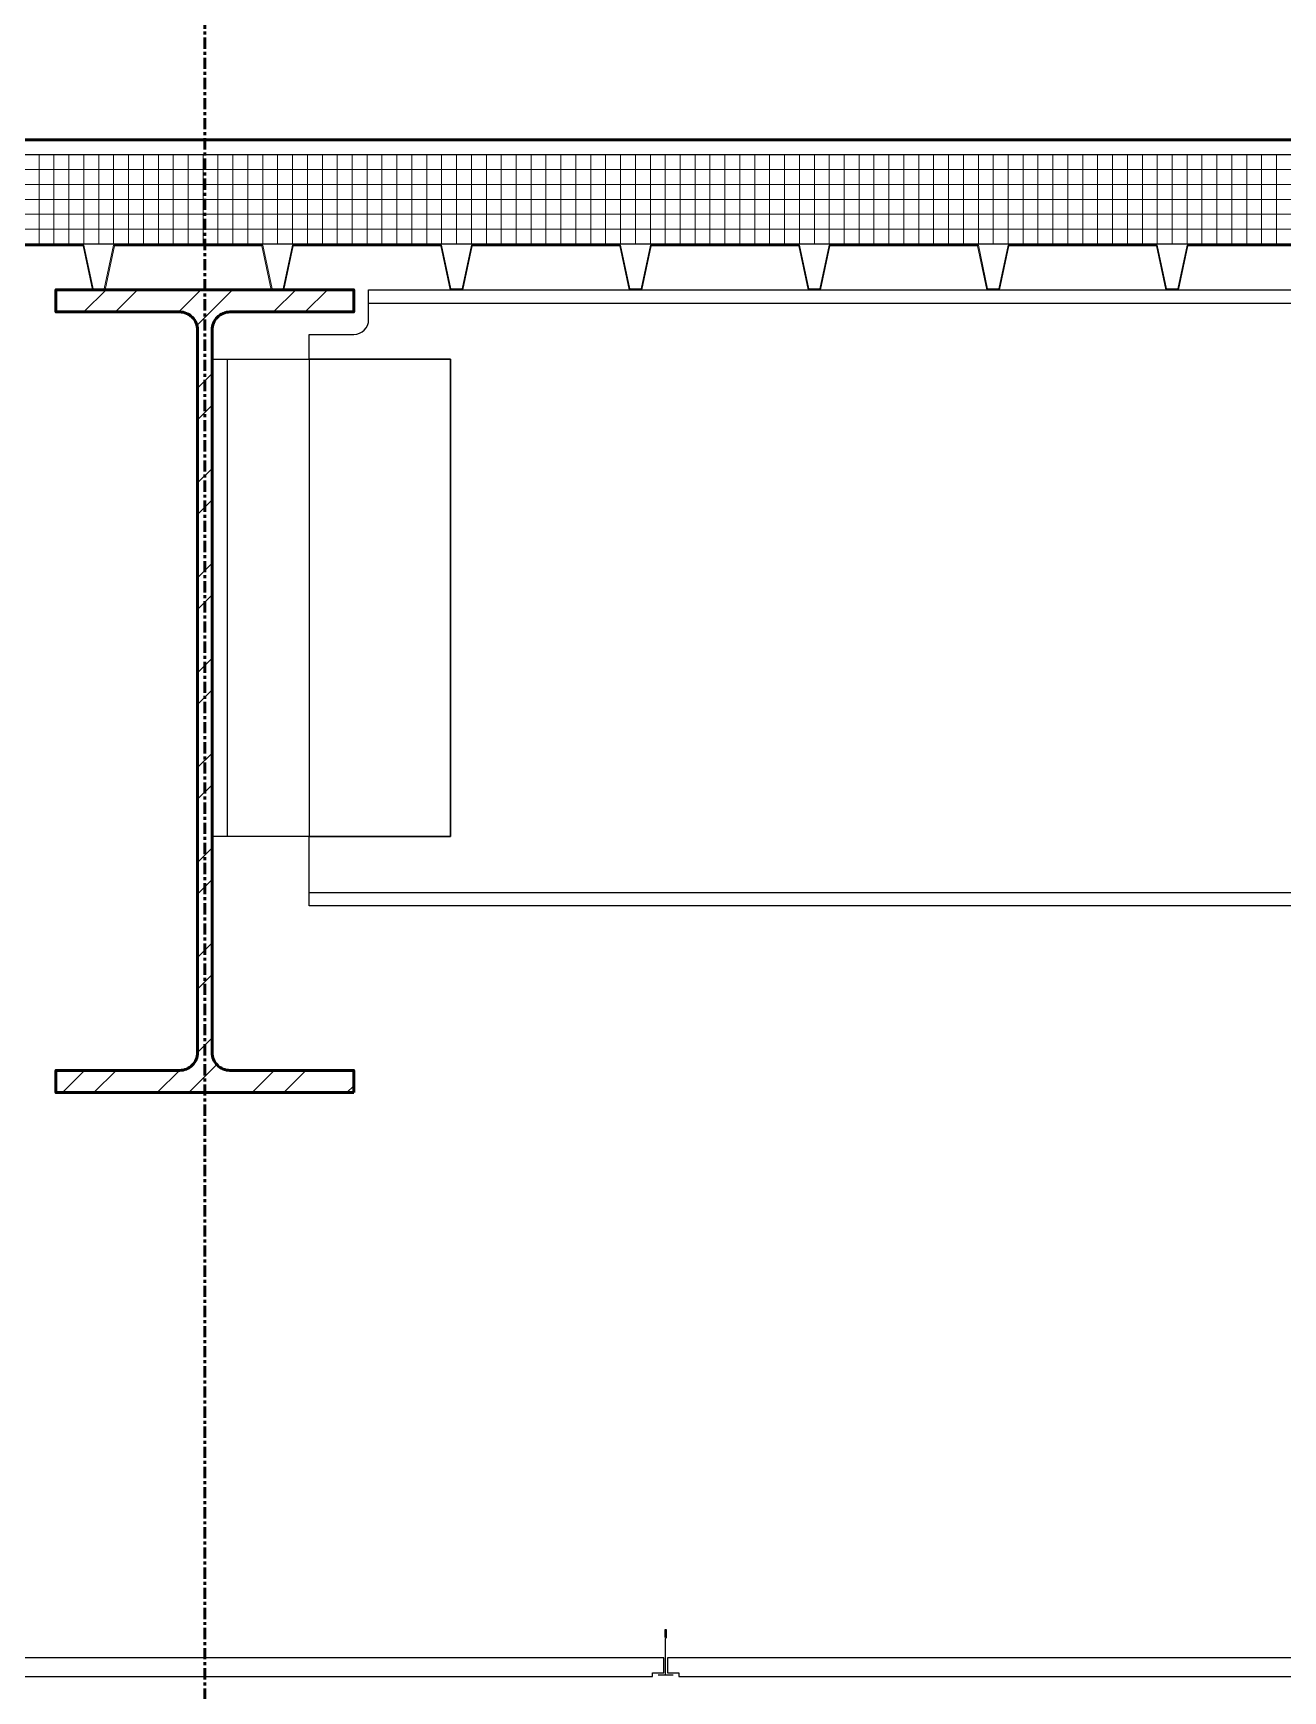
# Model space of a CAD drawing. Header units: inches. Extents: x 3850 to 5846, y -3 to 909.
# Drawn here: x 5157.5 to 5199.4, y 676.5 to 732.1 of the extents above; entities that cross this region are included whole.
import ezdxf

# ---------------------------------------------------------------- set-up
doc = ezdxf.new("R2010")
doc.units = ezdxf.units.IN
doc.header["$LTSCALE"] = 0.5
doc.header["$MEASUREMENT"] = 0
doc.linetypes.add('CENTER2', pattern=[1.125, 0.75, -0.125, 0.125, -0.125])
doc.layers.get('0').update_dxf_attribs({"lineweight": 18})
for name, color, linetype, lineweight in [('A-Detl-Medm', 31, 'Continuous', 25), ('A-Detl-Patt', 190, 'Continuous', 18), ('A-Detl-Thin', 150, 'Continuous', 18), ('A-Detl-Wide', 213, 'Continuous', 50)]:
    doc.layers.add(name, color=color, linetype=linetype, lineweight=lineweight)

# ---------------------------------------------------------------- blocks, each defined once
blk = doc.blocks.new('*U58')
at = {"layer": 'A-Detl-Patt'}
h = blk.add_hatch(dxfattribs=at)
h.set_pattern_fill('ANSI32', color=256, scale=6, style=0)
h.set_pattern_definition([(45, (0, -13.46), (-1.591, 1.591), []), (45, (1.0607, -13.46), (-1.591, 1.591), [])])
edge = h.paths.add_edge_path()
edge.add_line((4.995, -26.92), (4.995, -26.175))
edge.add_line((4.995, -26.175), (0.845, -26.175))
edge.add_arc((0.845, -25.575), 0.6, 180, 270, ccw=False)
edge.add_line((0.245, -25.575), (0.245, -1.345))
edge.add_arc((0.845, -1.345), 0.6, 90, 180, ccw=False)
edge.add_line((0.845, -0.745), (4.995, -0.745))
edge.add_line((4.995, -0.745), (4.995, 0))
edge.add_line((4.995, 0), (-4.995, 0))
edge.add_line((-4.995, 0), (-4.995, -0.745))
edge.add_line((-4.995, -0.745), (-0.845, -0.745))
edge.add_arc((-0.845, -1.345), 0.6, 0, 90, ccw=False)
edge.add_line((-0.245, -1.345), (-0.245, -25.575))
edge.add_arc((-0.845, -25.575), 0.6, -90, 0, ccw=False)
edge.add_line((-0.845, -26.175), (-4.995, -26.175))
edge.add_line((-4.995, -26.175), (-4.995, -26.92))
edge.add_line((-4.995, -26.92), (4.995, -26.92))
at = {"color": 0, "linetype": 'ByBlock'}
blk.add_lwpolyline([(4.995, -26.92), (4.995, -26.175), (0.845, -26.175, -0.414214), (0.245, -25.575), (0.245, -1.345, -0.414214), (0.845, -0.745), (4.995, -0.745), (4.995, 0), (-4.995, 0), (-4.995, -0.745), (-0.845, -0.745, -0.414214), (-0.245, -1.345), (-0.245, -25.575, -0.414214), (-0.845, -26.175), (-4.995, -26.175), (-4.995, -26.92)], format="xyb", close=True, dxfattribs=at)

msp = doc.modelspace()

# ---------------------------------------------------------------- hatches: boundary and pattern name
at = {"layer": 'A-Detl-Patt'}
h = msp.add_hatch(dxfattribs=at)
h.set_pattern_fill('ANSI37', color=256, scale=4, angle=225, style=0)
h.set_pattern_definition([(270, (5129.69553, 728.0299), (-0.5, -1e-16), []), (180, (5129.69553, 728.0299), (-1e-16, 0.5), [])])
h.paths.add_polyline_path([(5129.69553, 728.02988), (5275.56214, 728.02988), (5275.56214, 725.02988), (5129.69553, 725.02988)])

# ---------------------------------------------------------------- linework, layer by layer
at = {"layer": 'A-Detl-Medm'}
for p, q in [((5168.74818, 723.04995), (5275.56213, 723.04995)), ((5163.99818, 721.16995), (5163.99818, 705.16995)), ((5166.74818, 721.16995), (5166.74818, 705.16995)), ((5166.74818, 703.28995), (5275.56213, 703.28995)), ((5178.45896, 677.06248), (5178.95896, 677.06248))]:
    msp.add_line(p, q, dxfattribs=at)
for points in [[(5129.69553, 728.02988), (5275.56214, 728.02988), (5275.56214, 725.02988), (5129.69553, 725.02988)], [(5171.49818, 721.16995), (5171.49818, 705.16995), (5163.49818, 705.16995), (5163.49818, 721.16995)], [(5178.64646, 677.62498), (5154.77146, 677.62498), (5154.77146, 677.12798), (5155.14646, 677.12798), (5155.14646, 676.99998), (5178.27146, 676.99998), (5178.27146, 677.12798), (5178.64646, 677.12798)], [(5202.64646, 677.62498), (5178.77146, 677.62498), (5178.77146, 677.12798), (5179.14646, 677.12798), (5179.14646, 676.99998), (5202.27146, 676.99998), (5202.27146, 677.12798), (5202.64646, 677.12798)]]:
    msp.add_lwpolyline(points, close=True, dxfattribs=at)
msp.add_lwpolyline([(5168.74818, 702.83995), (5166.74818, 702.83995), (5166.74818, 705.16995), (5171.49818, 705.16995), (5171.49818, 721.16995), (5166.74818, 721.16995), (5166.74818, 721.99995), (5168.24818, 721.99995, 0.41421356), (5168.74818, 722.49995), (5168.74818, 723.49995), (5275.56213, 723.49995), (5275.56213, 702.83995), (5168.74818, 702.83995)], format="xyb", close=True, dxfattribs=at)
msp.add_lwpolyline([(5178.70896, 677.06248), (5178.70896, 678.28123), (5178.74021, 678.31248), (5178.74021, 678.56248), (5178.67771, 678.56248), (5178.67771, 678.31248)], dxfattribs=at)
at = {"layer": 'A-Detl-Thin'}
for points in [[(5154.19553, 724.99982), (5159.19553, 724.99982), (5159.50803, 723.52972), (5159.88303, 723.52972), (5160.19553, 724.99982), (5165.19553, 724.99982), (5165.50803, 723.52972), (5165.88303, 723.52972), (5166.19553, 724.99982), (5171.19553, 724.99982), (5171.50803, 723.52972), (5171.88303, 723.52972), (5172.19553, 724.99982), (5177.19553, 724.99982), (5177.50803, 723.52972), (5177.88303, 723.52972), (5178.19553, 724.99982), (5183.19553, 724.99982), (5183.50803, 723.52972), (5183.88303, 723.52972), (5184.19553, 724.99982), (5189.19553, 724.99982), (5189.50803, 723.52972), (5189.88303, 723.52972), (5190.19553, 724.99982), (5195.19553, 724.99982), (5195.50803, 723.52972), (5195.88303, 723.52972), (5196.19553, 724.99982), (5201.19553, 724.99982)], [(5201.17132, 724.96992), (5196.21974, 724.96992), (5195.90724, 723.49982), (5195.48382, 723.49982), (5195.17132, 724.96992), (5190.21974, 724.96992), (5189.90724, 723.49982), (5189.48382, 723.49982), (5189.17132, 724.96992), (5184.21974, 724.96992), (5183.90724, 723.49982), (5183.48382, 723.49982), (5183.17132, 724.96992), (5178.21974, 724.96992), (5177.90724, 723.49982), (5177.48382, 723.49982), (5177.17132, 724.96992), (5172.21974, 724.96992), (5171.90724, 723.49982), (5171.48382, 723.49982), (5171.17132, 724.96992), (5166.21974, 724.96992), (5165.90724, 723.49982), (5165.48382, 723.49982), (5165.17132, 724.96992), (5160.21974, 724.96992), (5159.90724, 723.49982), (5159.48382, 723.49982), (5159.17132, 724.96992), (5154.21974, 724.96992)]]:
    msp.add_lwpolyline(points, dxfattribs=at)
at = {"layer": 'A-Detl-Wide', "linetype": 'CENTER2'}
msp.add_line((5163.25318, 41.05427), (5163.25318, 822.41196), dxfattribs=at)
at = {"layer": 'A-Detl-Wide'}
msp.add_lwpolyline([(5129.75304, 734.99991), (5129.75304, 732.23699), (5133.46015, 728.52988), (5275.56214, 728.52988)], dxfattribs=at)

# ---------------------------------------------------------------- block references
msp.add_blockref('*U58', (5163.25318, 723.49995), dxfattribs=at)

doc.saveas('drawing.dxf')
